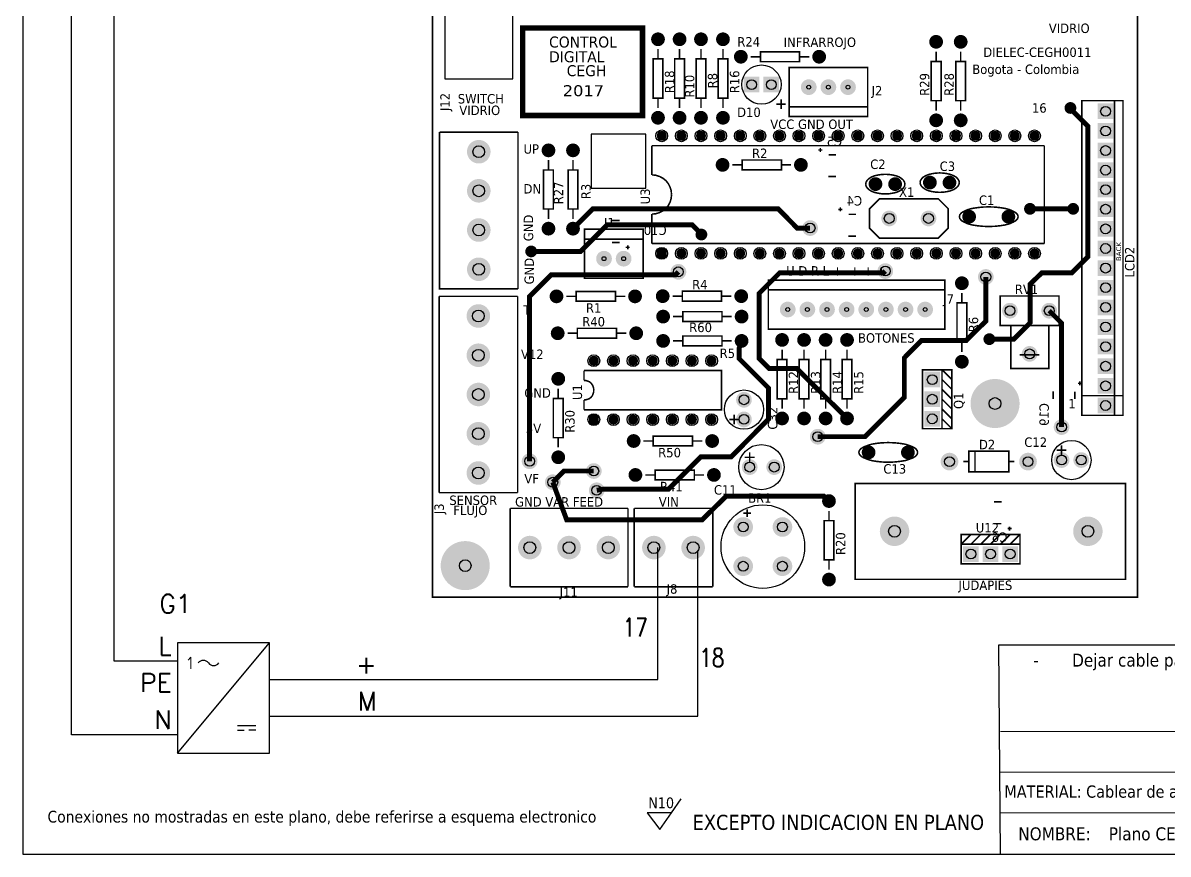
# Model space of a CAD drawing. Header units: millimetres. Extents: x 123.5 to 144.3, y 105.4 to 121.6.
# Drawn here: x 123.51 to 135.17, y 105.41 to 113.88 of the extents above; entities that cross this region are included whole.
import ezdxf
from ezdxf.enums import TextEntityAlignment as Align

# ---------------------------------------------------------------- set-up
doc = ezdxf.new("R2010")
doc.units = ezdxf.units.MM
doc.linetypes.add('CENTERX2', pattern=[20.32, 12.7, -2.54, 2.54, -2.54])
for name, color, linetype in [('12632256', 7, 'Continuous'), ('CONTORNO', 179, 'Continuous'), ('DESC', 250, 'Continuous'), ('SYMS', 7, 'Continuous'), ('TAGS', 250, 'Continuous'), ('TERMS', 250, 'Continuous'), ('WIRES', 7, 'Continuous')]:
    doc.layers.add(name, color=color, linetype=linetype)
doc.layers.add('WIRENO', color=7, linetype='Continuous', true_color=0x000000)
doc.styles.add('SLDTEXTSTYLE0', font='tahoma.ttf')
doc.styles.get("Standard").update_dxf_attribs({"font": 'tahoma.ttf'})
doc.styles.add('WD', font='romans.shx')
doc.styles.add('WD_IEC', font='isocp2.shx', dxfattribs={"width": 0.9, "height": 4})

# ---------------------------------------------------------------- blocks, each defined once
blk = doc.blocks.new('EPAD')
at = {"const_width": 0.5}
blk.add_lwpolyline([(-0.25, 0, 1), (0.25, 0, 1)], format="xyb", close=True, dxfattribs=at)
blk = doc.blocks.new('RPAD')
blk.add_trace([(-0.5, -0.5), (-0.5, 0.5), (0.5, -0.5), (0.5, 0.5)])
blk = doc.blocks.new('tarr')
for points, const_width in [([(128.3571, 111.4191), (131.9491, 111.4191), (131.9491, 115.7411), (128.3571, 115.7411), (128.3571, 111.4191)], 0.008), ([(128.8171, 113.8741), (129.4271, 113.8741), (129.4271, 114.3191), (128.8171, 114.3191), (128.8171, 113.8741)], 0.028), ([(129.5061, 114.2121), (129.5061, 114.1621)], 0.008), ([(129.6161, 114.2121), (129.6161, 114.1621)], 0.008), ([(129.7251, 114.2121), (129.7251, 114.1621)], 0.008), ([(129.8371, 114.2121), (129.8371, 114.1621)], 0.008), ([(130.0281, 114.1731), (129.9781, 114.1731)], 0.008), ([(130.0281, 114.1481), (130.2271, 114.1481), (130.2271, 114.1981), (130.0281, 114.1981), (130.0281, 114.1481)], 0.008), ([(130.2771, 114.1731), (130.2271, 114.1731)], 0.008), ([(130.9231, 114.1491), (130.9231, 114.1991)], 0.008), ([(131.0481, 114.1491), (131.0481, 114.1991)], 0.008), ([(129.4811, 113.9621), (129.5311, 113.9621), (129.5311, 114.1621), (129.4811, 114.1621), (129.4811, 113.9621)], 0.008), ([(129.5911, 113.9621), (129.6411, 113.9621), (129.6411, 114.1621), (129.5911, 114.1621), (129.5911, 113.9621)], 0.008), ([(129.7001, 113.9621), (129.7501, 113.9621), (129.7501, 114.1621), (129.7001, 114.1621), (129.7001, 113.9621)], 0.008), ([(129.8121, 113.9621), (129.8621, 113.9621), (129.8621, 114.1621), (129.8121, 114.1621), (129.8121, 113.9621)], 0.008), ([(130.1741, 113.8681), (130.5741, 113.8681), (130.5741, 114.1181), (130.1741, 114.1181), (130.1741, 113.8681)], 0.008), ([(130.8981, 113.9491), (130.9481, 113.9491), (130.9481, 114.1491), (130.8981, 114.1491), (130.8981, 113.9491)], 0.008), ([(131.0231, 113.9491), (131.0731, 113.9491), (131.0731, 114.1491), (131.0231, 114.1491), (131.0231, 113.9491)], 0.008), ([(129.5061, 113.9621), (129.5061, 113.9121)], 0.008), ([(129.6161, 113.9621), (129.6161, 113.9121)], 0.008), ([(129.7251, 113.9621), (129.7251, 113.9121)], 0.008), ([(129.8371, 113.9621), (129.8371, 113.9121)], 0.008), ([(130.1331, 113.9061), (130.1331, 113.9561)], 0.008), ([(130.9231, 113.8991), (130.9231, 113.9491)], 0.008), ([(131.0481, 113.8991), (131.0481, 113.9491)], 0.008), ([(131.6651, 112.3461), (131.8751, 112.3461), (131.8751, 113.9491), (131.6651, 113.9491), (131.6651, 112.3461)], 0.008), ([(131.8321, 112.3491), (131.8321, 113.9461)], 0.008), ([(130.1571, 113.9311), (130.1081, 113.9311)], 0.008), ([(130.5741, 113.9181), (130.1741, 113.9181)], 0.008), ([(131.1941, 112.7341), (131.3191, 112.7341), (131.4021, 112.8181), (131.4021, 113.0141), (131.4611, 113.0721), (131.6141, 113.0721), (131.6961, 113.1531), (131.6961, 113.8191), (131.6051, 113.9101), (131.6071, 113.9121)], 0.025), ([(128.7931, 113.7891), (128.3931, 113.7891)], 0.008), ([(128.7931, 112.9901), (128.3931, 112.9901), (128.3931, 113.7891)], 0.008), ([(128.7931, 113.7891), (128.7931, 112.9901)], 0.008), ([(129.4751, 113.5711), (129.4751, 113.7201)], 0.008), ([(129.4751, 113.7201), (131.4741, 113.7201)], 0.008), ([(130.3331, 113.6881), (130.3331, 113.7081)], 0.008), ([(131.4741, 113.7201), (131.4741, 113.2211)], 0.008), ([(128.9481, 113.5961), (128.9481, 113.6461)], 0.008), ([(129.0731, 113.5961), (129.0731, 113.6461)], 0.008), ([(129.9351, 113.5971), (130.1351, 113.5971), (130.1351, 113.6471), (129.9351, 113.6471), (129.9351, 113.5971)], 0.008), ([(130.3431, 113.6981), (130.3231, 113.6981)], 0.008), ([(130.4131, 113.6731), (130.3751, 113.6731)], 0.008), ([(128.9231, 113.3971), (128.9731, 113.3971), (128.9731, 113.5961), (128.9231, 113.5961), (128.9231, 113.3971)], 0.008), ([(129.0481, 113.3971), (129.0981, 113.3971), (129.0981, 113.5961), (129.0481, 113.5961), (129.0481, 113.3971)], 0.008), ([(129.8851, 113.6221), (129.9351, 113.6221)], 0.008), ([(130.1351, 113.6221), (130.1841, 113.6221)], 0.008), ([(129.5751, 113.4711), (129.5731, 113.4911), (129.5671, 113.5101), (129.5581, 113.5271), (129.5461, 113.5421), (129.5311, 113.5541), (129.5141, 113.5631), (129.4951, 113.5691), (129.4751, 113.5711)], 0.008), ([(130.4131, 113.5631), (130.3741, 113.5631)], 0.008), ([(130.5641, 113.5241), (130.5661, 113.5341), (130.5721, 113.5441), (130.5811, 113.5521), (130.5931, 113.5601), (130.6081, 113.5661), (130.6251, 113.5701), (130.6441, 113.5731), (130.6641, 113.5741)], 0.008), ([(130.7641, 113.5241), (130.7621, 113.5341), (130.7561, 113.5441), (130.7471, 113.5521), (130.7351, 113.5601), (130.7201, 113.5661), (130.7031, 113.5701), (130.6841, 113.5731), (130.6641, 113.5741)], 0.008), ([(130.8411, 113.5321), (130.8431, 113.5421), (130.8491, 113.5511), (130.8581, 113.5601), (130.8701, 113.5671), (130.8851, 113.5731), (130.9021, 113.5771), (130.9211, 113.5801), (130.9411, 113.5811)], 0.008), ([(130.8411, 113.5321), (130.8431, 113.5221), (130.8491, 113.5121), (130.8581, 113.5041), (130.8701, 113.4961), (130.8851, 113.4901), (130.9021, 113.4861), (130.9211, 113.4831), (130.9411, 113.4821)], 0.008), ([(131.0411, 113.5321), (131.0391, 113.5421), (131.0331, 113.5511), (131.0241, 113.5601), (131.0121, 113.5671), (130.9971, 113.5731), (130.9801, 113.5771), (130.9611, 113.5801), (130.9411, 113.5811)], 0.008), ([(131.0411, 113.5321), (131.0391, 113.5221), (131.0331, 113.5121), (131.0241, 113.5041), (131.0121, 113.4961), (130.9971, 113.4901), (130.9801, 113.4861), (130.9611, 113.4831), (130.9411, 113.4821)], 0.008), ([(129.5751, 113.4711), (129.5731, 113.4501), (129.5671, 113.4311), (129.5581, 113.4141), (129.5461, 113.4001), (129.5311, 113.3881), (129.5141, 113.3791), (129.4951, 113.3731), (129.4751, 113.3711)], 0.008), ([(130.5641, 113.5241), (130.5661, 113.5141), (130.5721, 113.5041), (130.5811, 113.4961), (130.5931, 113.4881), (130.6081, 113.4821), (130.6251, 113.4781), (130.6441, 113.4751), (130.6641, 113.4741)], 0.008), ([(130.7641, 113.5241), (130.7621, 113.5141), (130.7561, 113.5041), (130.7471, 113.4961), (130.7351, 113.4881), (130.7201, 113.4821), (130.7031, 113.4781), (130.6841, 113.4751), (130.6641, 113.4741)], 0.008), ([(130.6341, 113.4491), (130.9341, 113.4491), (130.9841, 113.3991), (130.9841, 113.2991), (130.9341, 113.2491), (130.6341, 113.2491), (130.5841, 113.2991), (130.5841, 113.3991), (130.6341, 113.4491)], 0.008), ([(131.0411, 113.3581), (131.0441, 113.3681), (131.0521, 113.3781), (131.0661, 113.3861), (131.0841, 113.3941), (131.1061, 113.4001), (131.1321, 113.4041), (131.1601, 113.4071), (131.1911, 113.4081)], 0.008), ([(131.3411, 113.3581), (131.3381, 113.3681), (131.3291, 113.3781), (131.3151, 113.3861), (131.2971, 113.3941), (131.2751, 113.4001), (131.2501, 113.4041), (131.2221, 113.4071), (131.1911, 113.4081)], 0.008), ([(128.9481, 113.3471), (128.9481, 113.3971)], 0.008), ([(129.0731, 113.2971), (129.1741, 113.3981), (130.1181, 113.3981), (130.2151, 113.3001), (130.2811, 113.3001)], 0.025), ([(129.0731, 113.3471), (129.0731, 113.3971)], 0.008), ([(129.4751, 113.2211), (129.4751, 113.3711)], 0.008), ([(130.4451, 113.3951), (130.4251, 113.3951)], 0.008), ([(130.4351, 113.3851), (130.4351, 113.4051)], 0.008), ([(130.5151, 113.3701), (130.4771, 113.3701)], 0.008), ([(131.0411, 113.3581), (131.0441, 113.3481), (131.0521, 113.3381), (131.0661, 113.3301), (131.0841, 113.3221), (131.1061, 113.3161), (131.1321, 113.3121), (131.1601, 113.3091), (131.1911, 113.3081)], 0.008), ([(131.3411, 113.3581), (131.3381, 113.3481), (131.3291, 113.3381), (131.3151, 113.3301), (131.2971, 113.3221), (131.2751, 113.3161), (131.2501, 113.3121), (131.2221, 113.3091), (131.1911, 113.3081)], 0.008), ([(131.4011, 113.3981), (131.6311, 113.3981), (131.6211, 113.3981)], 0.025), ([(128.8601, 113.1811), (129.1111, 113.1811), (129.2461, 113.3161), (129.6811, 113.3161), (129.7271, 113.2701), (129.7271, 113.2671)], 0.025), ([(129.1311, 113.0441), (129.4311, 113.0441), (129.4311, 113.2941), (129.1311, 113.2941), (129.1311, 113.0441)], 0.008), ([(129.2721, 113.3381), (129.3111, 113.3381)], 0.008), ([(129.1311, 113.2441), (129.4311, 113.2441)], 0.008), ([(130.5151, 113.2591), (130.4761, 113.2591)], 0.008), ([(129.2721, 113.2271), (129.3101, 113.2271)], 0.008), ([(129.3421, 113.2021), (129.3621, 113.2021)], 0.008), ([(129.3521, 113.2121), (129.3521, 113.1921)], 0.008), ([(129.4751, 113.2211), (131.4741, 113.2211)], 0.008), ([(128.8521, 112.1121), (128.8521, 112.9521), (128.9621, 113.0621), (129.5961, 113.0621), (129.6101, 113.0771)], 0.025), ([(130.4691, 112.3301), (130.2141, 112.5841), (130.0731, 112.5841), (130.0211, 112.6361), (130.0211, 112.9671), (130.1261, 113.0721), (130.6551, 113.0721), (130.6641, 113.0811)], 0.025), ([(130.3201, 112.2371), (130.5601, 112.2371), (130.7611, 112.4381), (130.7611, 112.6391), (130.8481, 112.7271), (131.0761, 112.7271), (131.1761, 112.8261), (131.1761, 113.0511)], 0.025), ([(130.0681, 112.7851), (130.9671, 112.7851), (130.9671, 113.0351), (130.0681, 113.0351), (130.0681, 112.7851)], 0.008), ([(128.7911, 112.9521), (128.3911, 112.9521)], 0.008), ([(128.3911, 112.9521), (128.3911, 111.9521)], 0.008), ([(128.7911, 111.9521), (128.7911, 112.9521)], 0.008), ([(129.0891, 112.9521), (129.0391, 112.9521)], 0.008), ([(129.0891, 112.9271), (129.2891, 112.9271), (129.2891, 112.9771), (129.0891, 112.9771), (129.0891, 112.9271)], 0.008), ([(129.3391, 112.9521), (129.2891, 112.9521)], 0.008), ([(129.5801, 112.9531), (129.6301, 112.9531)], 0.008), ([(129.6301, 112.9281), (129.8301, 112.9281), (129.8301, 112.9781), (129.6301, 112.9781), (129.6301, 112.9281)], 0.008), ([(129.8301, 112.9531), (129.8801, 112.9531)], 0.008), ([(130.0681, 112.9851), (130.9671, 112.9851)], 0.008), ([(131.0541, 112.9691), (131.0541, 112.9191)], 0.008), ([(131.2491, 112.8041), (131.5491, 112.8041), (131.5491, 112.9541), (131.2491, 112.9541), (131.2491, 112.8041)], 0.008), ([(131.0291, 112.7191), (131.0791, 112.7191), (131.0791, 112.9191), (131.0291, 112.9191), (131.0291, 112.7191)], 0.008), ([(131.4991, 112.8791), (131.5621, 112.8161), (131.5621, 112.2861)], 0.025), ([(129.6321, 112.8491), (129.5821, 112.8491)], 0.008), ([(129.6321, 112.8241), (129.8321, 112.8241), (129.8321, 112.8741), (129.6321, 112.8741), (129.6321, 112.8241)], 0.008), ([(129.8821, 112.8491), (129.8321, 112.8491)], 0.008), ([(129.0951, 112.7391), (129.2951, 112.7391), (129.2951, 112.7891), (129.0951, 112.7891), (129.0951, 112.7391)], 0.008), ([(131.3041, 112.5841), (131.4971, 112.5841), (131.4971, 112.8041), (131.3041, 112.8041), (131.3041, 112.5841)], 0.008), ([(129.0451, 112.7641), (129.0951, 112.7641)], 0.008), ([(129.1941, 111.9641), (129.2301, 111.9701), (129.5601, 111.9701), (129.7241, 112.1341), (129.8781, 112.1341), (130.0691, 112.3261), (130.0691, 112.4851), (129.9201, 112.6341), (129.9201, 112.6901), (129.9321, 112.7251)], 0.025), ([(129.2951, 112.7641), (129.3451, 112.7641)], 0.008), ([(129.6321, 112.7251), (129.5821, 112.7251)], 0.008), ([(129.6321, 112.7001), (129.8321, 112.7001), (129.8321, 112.7501), (129.6321, 112.7501), (129.6321, 112.7001)], 0.008), ([(129.8821, 112.7251), (129.8321, 112.7251)], 0.008), ([(131.0541, 112.7191), (131.0541, 112.6691)], 0.008), ([(130.1381, 112.6801), (130.1381, 112.6301)], 0.008), ([(130.2501, 112.6801), (130.2501, 112.6301)], 0.008), ([(130.3601, 112.6801), (130.3601, 112.6301)], 0.008), ([(130.4691, 112.6801), (130.4691, 112.6301)], 0.008), ([(131.4491, 112.6541), (131.3491, 112.6541)], 0.008), ([(130.1131, 112.4301), (130.1621, 112.4301), (130.1621, 112.6301), (130.1131, 112.6301), (130.1131, 112.4301)], 0.008), ([(130.2251, 112.4301), (130.2751, 112.4301), (130.2751, 112.6301), (130.2251, 112.6301), (130.2251, 112.4301)], 0.008), ([(130.3351, 112.4301), (130.3851, 112.4301), (130.3851, 112.6301), (130.3351, 112.6301), (130.3351, 112.4301)], 0.008), ([(130.4441, 112.4301), (130.4941, 112.4301), (130.4941, 112.6301), (130.4441, 112.6301), (130.4441, 112.4301)], 0.008), ([(129.1291, 112.5241), (129.1291, 112.5741)], 0.008), ([(129.1291, 112.3741), (129.8291, 112.3741), (129.8291, 112.5741), (129.1291, 112.5741)], 0.008), ([(130.8531, 112.2781), (130.9531, 112.2781), (130.9531, 112.5781), (130.8531, 112.5781), (130.8531, 112.2781)], 0.008), ([(130.9531, 112.5781), (131.0031, 112.5781), (131.0031, 112.2781), (130.9531, 112.2781)], 0.008), ([(130.9531, 112.5781), (131.0031, 112.5281)], 0.008), ([(128.9981, 112.4821), (128.9981, 112.4321)], 0.008), ([(129.1791, 112.4741), (129.1781, 112.4841), (129.1751, 112.4941), (129.1711, 112.5021), (129.1651, 112.5101), (129.1581, 112.5161), (129.1491, 112.5201), (129.1391, 112.5231), (129.1291, 112.5241)], 0.008), ([(129.1791, 112.4741), (129.1781, 112.4641), (129.1751, 112.4541), (129.1711, 112.4451), (129.1651, 112.4381), (129.1581, 112.4321), (129.1491, 112.4281), (129.1391, 112.4251), (129.1291, 112.4241)], 0.008), ([(130.9531, 112.5281), (131.0031, 112.4781)], 0.008), ([(130.9531, 112.4781), (131.0031, 112.4281)], 0.008), ([(131.6451, 112.5091), (131.6651, 112.5091)], 0.008), ([(131.6551, 112.4991), (131.6551, 112.5191)], 0.008), ([(128.9731, 112.2321), (129.0231, 112.2321), (129.0231, 112.4321), (128.9731, 112.4321), (128.9731, 112.2321)], 0.008), ([(129.1291, 112.3741), (129.1291, 112.4241)], 0.008), ([(130.1381, 112.4301), (130.1381, 112.3801)], 0.008), ([(130.2501, 112.4301), (130.2501, 112.3801)], 0.008), ([(130.3601, 112.4301), (130.3601, 112.3801)], 0.008), ([(130.4691, 112.4301), (130.4691, 112.3801)], 0.008), ([(130.9531, 112.4281), (131.0031, 112.3781)], 0.008), ([(131.5191, 112.4291), (131.5191, 112.4681)], 0.008), ([(131.6301, 112.4291), (131.6301, 112.4671)], 0.008), ([(131.6691, 112.4461), (131.8711, 112.4461)], 0.008), ([(130.9531, 112.3781), (131.0031, 112.3281)], 0.008), ([(129.8691, 112.3251), (129.9191, 112.3251)], 0.008), ([(129.8941, 112.3001), (129.8941, 112.3501)], 0.008), ([(130.9531, 112.3281), (131.0031, 112.2781)], 0.008), ([(128.9981, 112.2321), (128.9981, 112.1821)], 0.008), ([(129.4821, 112.2151), (129.4321, 112.2151)], 0.008), ([(129.4821, 112.1901), (129.6821, 112.1901), (129.6821, 112.2401), (129.4821, 112.2401), (129.4821, 112.1901)], 0.008), ([(129.7321, 112.2151), (129.6821, 112.2151)], 0.008), ([(130.5291, 112.1571), (130.5321, 112.1671), (130.5411, 112.1771), (130.5551, 112.1851), (130.5731, 112.1921), (130.5951, 112.1991), (130.6201, 112.2031), (130.6481, 112.2061), (130.6791, 112.2071)], 0.008), ([(130.8291, 112.1571), (130.8261, 112.1671), (130.8181, 112.1771), (130.8041, 112.1851), (130.7861, 112.1921), (130.7641, 112.1991), (130.7381, 112.2031), (130.7101, 112.2061), (130.6791, 112.2071)], 0.008), ([(131.5621, 112.1931), (131.5621, 112.1431)], 0.008), ([(129.9481, 112.1321), (129.9981, 112.1321)], 0.008), ([(129.9731, 112.1571), (129.9731, 112.1071)], 0.008), ([(130.5291, 112.1571), (130.5321, 112.1471), (130.5411, 112.1371), (130.5551, 112.1291), (130.5731, 112.1221), (130.5951, 112.1151), (130.6201, 112.1111), (130.6481, 112.1081), (130.6791, 112.1071)], 0.008), ([(130.8291, 112.1571), (130.8261, 112.1471), (130.8181, 112.1371), (130.8041, 112.1291), (130.7861, 112.1221), (130.7641, 112.1151), (130.7381, 112.1111), (130.7101, 112.1081), (130.6791, 112.1071)], 0.008), ([(131.0891, 112.0581), (131.2931, 112.0581), (131.2931, 112.1631), (131.0891, 112.1631), (131.0891, 112.0581)], 0.008), ([(131.1211, 112.1621), (131.1211, 112.0591)], 0.008), ([(131.5371, 112.1681), (131.5871, 112.1681)], 0.008), ([(128.9701, 112.0051), (129.0271, 112.0621), (129.1791, 112.0621)], 0.025), ([(129.4911, 112.0171), (129.6911, 112.0171), (129.6911, 112.0671), (129.4911, 112.0671), (129.4911, 112.0171)], 0.008), ([(131.0611, 112.1101), (131.0891, 112.1101)], 0.008), ([(131.2931, 112.1101), (131.3211, 112.1101)], 0.008), ([(128.9701, 112.0051), (129.0411, 111.8131), (129.7311, 111.8131), (129.8531, 111.9341), (130.3511, 111.9341), (130.3771, 111.9091)], 0.025), ([(129.4911, 112.0421), (129.4411, 112.0421)], 0.008), ([(129.7411, 112.0421), (129.6911, 112.0421)], 0.008), ([(128.7911, 111.9521), (128.3911, 111.9521)], 0.008), ([(130.5101, 111.5101), (131.8881, 111.5101), (131.8881, 111.9991), (130.5101, 111.9991), (130.5101, 111.5101)], 0.008), ([(131.2171, 111.9051), (131.2561, 111.9051)], 0.008), ([(128.7531, 111.8721), (128.7531, 111.4721)], 0.008), ([(129.3531, 111.8721), (128.7531, 111.8721)], 0.008), ([(129.3531, 111.8721), (129.3531, 111.4721)], 0.008), ([(129.3851, 111.8721), (129.3851, 111.4721)], 0.008), ([(129.3851, 111.8721), (129.7851, 111.8721)], 0.008), ([(129.7851, 111.8721), (129.7851, 111.4721)], 0.008), ([(129.9401, 111.8471), (129.9801, 111.8471)], 0.008), ([(129.9601, 111.8671), (129.9601, 111.8271)], 0.008), ([(130.3771, 111.8591), (130.3771, 111.8091)], 0.008), ([(130.3521, 111.6091), (130.4021, 111.6091), (130.4021, 111.8091), (130.3521, 111.8091), (130.3521, 111.6091)], 0.008), ([(131.2171, 111.7941), (131.2551, 111.7941)], 0.008), ([(131.2971, 111.7791), (131.2971, 111.7591)], 0.008), ([(131.0501, 111.6891), (131.0501, 111.7391), (131.3501, 111.7391), (131.3501, 111.6891)], 0.008), ([(131.0501, 111.6891), (131.1001, 111.7391)], 0.008), ([(131.1001, 111.6891), (131.1501, 111.7391)], 0.008), ([(131.1501, 111.6891), (131.2001, 111.7391)], 0.008), ([(131.2001, 111.6891), (131.2501, 111.7391)], 0.008), ([(131.2501, 111.6891), (131.3001, 111.7391)], 0.008), ([(131.2871, 111.7691), (131.3071, 111.7691)], 0.008), ([(131.3001, 111.6891), (131.3501, 111.7391)], 0.008), ([(131.0501, 111.5891), (131.3501, 111.5891), (131.3501, 111.6891), (131.0501, 111.6891), (131.0501, 111.5891)], 0.008), ([(130.3771, 111.6091), (130.3771, 111.5591)], 0.008), ([(128.7531, 111.4721), (129.3531, 111.4721)], 0.008), ([(129.3851, 111.4721), (129.7851, 111.4721)], 0.008)]:
    blk.add_lwpolyline(points, dxfattribs=dict(const_width=const_width))
for points in [[(128.7661, 114.0601), (128.7661, 115.3811), (128.4201, 115.3811), (128.4201, 114.0601), (128.7661, 114.0601)], [(129.1661, 113.5031), (129.4441, 113.5031), (129.4441, 113.7781), (129.1661, 113.7781), (129.1661, 113.5031)]]:
    blk.add_lwpolyline(points)
for centre, radius in [((129.5061, 114.2621), 0.025), ((129.6161, 114.2621), 0.025), ((129.7251, 114.2621), 0.025), ((129.8371, 114.2621), 0.025), ((130.9231, 114.2491), 0.025), ((131.0481, 114.2491), 0.025), ((129.9281, 114.1731), 0.025), ((130.3271, 114.1731), 0.025), ((129.9831, 114.0311), 0.025), ((130.0831, 114.0311), 0.025), ((130.2741, 114.0181), 0.01), ((130.3741, 114.0181), 0.01), ((130.4741, 114.0181), 0.01), ((131.6071, 113.9121), 0.025), ((129.5061, 113.8621), 0.025), ((129.6161, 113.8621), 0.025), ((129.7251, 113.8621), 0.025), ((129.8371, 113.8621), 0.025), ((131.7861, 113.8951), 0.025), ((130.9231, 113.8491), 0.025), ((131.0481, 113.8491), 0.025), ((131.7861, 113.7951), 0.025), ((129.5251, 113.7701), 0.03), ((129.6251, 113.7701), 0.03), ((129.7251, 113.7701), 0.03), ((129.8251, 113.7701), 0.03), ((129.9251, 113.7701), 0.03), ((130.0251, 113.7701), 0.03), ((130.1251, 113.7701), 0.03), ((130.2241, 113.7701), 0.03), ((130.3241, 113.7701), 0.03), ((130.4241, 113.7701), 0.03), ((130.5241, 113.7701), 0.03), ((130.6241, 113.7701), 0.03), ((130.7241, 113.7701), 0.03), ((130.8241, 113.7701), 0.03), ((130.9241, 113.7701), 0.03), ((131.0241, 113.7701), 0.03), ((131.1241, 113.7701), 0.03), ((131.2241, 113.7701), 0.03), ((131.3241, 113.7701), 0.03), ((131.4241, 113.7701), 0.03), ((128.5931, 113.6891), 0.03), ((128.9481, 113.6961), 0.025), ((129.0731, 113.6961), 0.025), ((131.7861, 113.6951), 0.025), ((129.8351, 113.6221), 0.025), ((130.2341, 113.6221), 0.025), ((131.7861, 113.5951), 0.025), ((130.6141, 113.5241), 0.025), ((130.7141, 113.5241), 0.025), ((130.8911, 113.5321), 0.025), ((130.9911, 113.5321), 0.025), ((128.5931, 113.4901), 0.03), ((131.7861, 113.4961), 0.025), ((131.4011, 113.3981), 0.025), ((131.6211, 113.3981), 0.025), ((131.7861, 113.3961), 0.025), ((130.6841, 113.3491), 0.025), ((130.8841, 113.3491), 0.025), ((131.0911, 113.3581), 0.025), ((131.2911, 113.3581), 0.025), ((128.5931, 113.2901), 0.03), ((128.9481, 113.2971), 0.025), ((129.0731, 113.2971), 0.025), ((130.2811, 113.3001), 0.025), ((131.7861, 113.2961), 0.025), ((129.7271, 113.2671), 0.025), ((128.8601, 113.1811), 0.025), ((129.5251, 113.1711), 0.03), ((129.6251, 113.1711), 0.03), ((129.7251, 113.1711), 0.03), ((129.8251, 113.1711), 0.03), ((129.9251, 113.1711), 0.03), ((130.0251, 113.1711), 0.03), ((130.1251, 113.1711), 0.03), ((130.2241, 113.1711), 0.03), ((130.3241, 113.1711), 0.03), ((130.4241, 113.1711), 0.03), ((130.5241, 113.1711), 0.03), ((130.6241, 113.1711), 0.03), ((130.7241, 113.1711), 0.03), ((130.8241, 113.1711), 0.03), ((130.9241, 113.1711), 0.03), ((131.0241, 113.1711), 0.03), ((131.1241, 113.1711), 0.03), ((131.2241, 113.1711), 0.03), ((131.3241, 113.1711), 0.03), ((131.4241, 113.1711), 0.03), ((131.7861, 113.1961), 0.025), ((128.5931, 113.0901), 0.03), ((129.2311, 113.1441), 0.01), ((129.3311, 113.1441), 0.01), ((131.7861, 113.0961), 0.025), ((129.6101, 113.0771), 0.025), ((130.6641, 113.0811), 0.025), ((131.1761, 113.0511), 0.025), ((131.0541, 113.0191), 0.025), ((131.7861, 112.9961), 0.025), ((128.9891, 112.9521), 0.025), ((129.3891, 112.9521), 0.025), ((129.5301, 112.9531), 0.025), ((129.9301, 112.9531), 0.025), ((130.1671, 112.8851), 0.01), ((130.2671, 112.8851), 0.01), ((130.3671, 112.8851), 0.01), ((130.4671, 112.8851), 0.01), ((130.5671, 112.8851), 0.01), ((130.6671, 112.8851), 0.01), ((130.7671, 112.8851), 0.01), ((130.8671, 112.8851), 0.01), ((131.2991, 112.8791), 0.025), ((131.4991, 112.8791), 0.025), ((131.7861, 112.8961), 0.025), ((128.5911, 112.8521), 0.03), ((129.5321, 112.8491), 0.025), ((129.9321, 112.8491), 0.025), ((128.9951, 112.7641), 0.025), ((129.3951, 112.7641), 0.025), ((131.7861, 112.7961), 0.025), ((129.5321, 112.7251), 0.025), ((129.9321, 112.7251), 0.025), ((130.1381, 112.7301), 0.025), ((130.2501, 112.7301), 0.025), ((130.3601, 112.7301), 0.025), ((130.4691, 112.7301), 0.025), ((131.1941, 112.7341), 0.025), ((131.7861, 112.6961), 0.025), ((128.5911, 112.6521), 0.03), ((129.1791, 112.6241), 0.03), ((129.2791, 112.6241), 0.03), ((129.3791, 112.6241), 0.03), ((129.4791, 112.6241), 0.03), ((129.5791, 112.6241), 0.03), ((129.6791, 112.6241), 0.03), ((129.7791, 112.6241), 0.03), ((131.3991, 112.6591), 0.025), ((131.0541, 112.6191), 0.025), ((131.7861, 112.5961), 0.025), ((128.9981, 112.5321), 0.025), ((130.9031, 112.5281), 0.025), ((128.5911, 112.4521), 0.03), ((131.7861, 112.4961), 0.025), ((129.9441, 112.4251), 0.025), ((130.9031, 112.4281), 0.025), ((131.2231, 112.4061), 0.03), ((131.7861, 112.3961), 0.025), ((129.1791, 112.3241), 0.03), ((129.2791, 112.3241), 0.03), ((129.3791, 112.3241), 0.03), ((129.4791, 112.3241), 0.03), ((129.5791, 112.3241), 0.03), ((129.6791, 112.3241), 0.03), ((129.7791, 112.3241), 0.03), ((129.9441, 112.3251), 0.025), ((130.1381, 112.3301), 0.025), ((130.2501, 112.3301), 0.025), ((130.3601, 112.3301), 0.025), ((130.4691, 112.3301), 0.025), ((130.9031, 112.3281), 0.025), ((131.5621, 112.2861), 0.025), ((128.5911, 112.2521), 0.03), ((130.3201, 112.2371), 0.025), ((129.3821, 112.2151), 0.025), ((129.7821, 112.2151), 0.025), ((128.8521, 112.1121), 0.025), ((128.9981, 112.1321), 0.025), ((130.5791, 112.1571), 0.025), ((130.7791, 112.1571), 0.025), ((130.9911, 112.1101), 0.025), ((131.3911, 112.1101), 0.025), ((131.5621, 112.1181), 0.025), ((131.6621, 112.1181), 0.025), ((128.5911, 112.0521), 0.03), ((129.1791, 112.0621), 0.025), ((129.9731, 112.0821), 0.025), ((130.0981, 112.0821), 0.025), ((128.9701, 112.0051), 0.025), ((129.3911, 112.0421), 0.025), ((129.7911, 112.0421), 0.025), ((129.1941, 111.9641), 0.025), ((130.3771, 111.9091), 0.025), ((129.9401, 111.7771), 0.025), ((130.1401, 111.7771), 0.025), ((130.7111, 111.7551), 0.03), ((131.6961, 111.7551), 0.03), ((128.8531, 111.6721), 0.03), ((129.0531, 111.6721), 0.03), ((129.2531, 111.6721), 0.03), ((129.4851, 111.6721), 0.03), ((129.6851, 111.6721), 0.03), ((131.1001, 111.6391), 0.025), ((131.2001, 111.6391), 0.025), ((131.3001, 111.6391), 0.025), ((128.5241, 111.5801), 0.03), ((129.9401, 111.5771), 0.025), ((130.1401, 111.5771), 0.025), ((130.3771, 111.5091), 0.025)]:
    blk.add_circle(centre, radius)
at = {"layer": '12632256'}
for centre, radius in [((130.0331, 114.0311), 0.1), ((130.0331, 114.0311), 0), ((129.9441, 112.3751), 0.1), ((130.0331, 112.0821), 0.115), ((131.6121, 112.1181), 0.1), ((130.0401, 111.6771), 0.213)]:
    blk.add_circle(centre, radius, dxfattribs=at)
for name, p, xscale, yscale in [('EPAD', (129.5061, 114.2621), 0.07, 0.07), ('EPAD', (129.6161, 114.2621), 0.07, 0.07), ('EPAD', (129.7251, 114.2621), 0.07, 0.07), ('EPAD', (129.8371, 114.2621), 0.07, 0.07), ('EPAD', (130.9231, 114.2491), 0.07, 0.07), ('EPAD', (131.0481, 114.2491), 0.07, 0.07), ('EPAD', (129.9281, 114.1731), 0.07, 0.07), ('EPAD', (130.3271, 114.1731), 0.07, 0.07), ('EPAD', (130.2741, 114.0181), 0.08, 0.08), ('EPAD', (130.3741, 114.0181), 0.08, 0.08), ('EPAD', (130.4741, 114.0181), 0.08, 0.08), ('EPAD', (131.6071, 113.9121), 0.06, 0.06), ('EPAD', (129.5061, 113.8621), 0.07, 0.07), ('EPAD', (129.6161, 113.8621), 0.07, 0.07), ('EPAD', (129.7251, 113.8621), 0.07, 0.07), ('EPAD', (129.8371, 113.8621), 0.07, 0.07), ('EPAD', (130.9231, 113.8491), 0.07, 0.07), ('EPAD', (131.0481, 113.8491), 0.07, 0.07), ('EPAD', (129.5251, 113.7701), 0.05, 0.05), ('EPAD', (129.6251, 113.7701), 0.05, 0.05), ('EPAD', (129.7251, 113.7701), 0.05, 0.05), ('EPAD', (129.8251, 113.7701), 0.05, 0.05), ('EPAD', (129.9251, 113.7701), 0.05, 0.05), ('EPAD', (130.0251, 113.7701), 0.05, 0.05), ('EPAD', (130.1251, 113.7701), 0.05, 0.05), ('EPAD', (130.2241, 113.7701), 0.05, 0.05), ('EPAD', (130.3241, 113.7701), 0.05, 0.05), ('EPAD', (130.4241, 113.7701), 0.05, 0.05), ('EPAD', (130.5241, 113.7701), 0.05, 0.05), ('EPAD', (130.6241, 113.7701), 0.05, 0.05), ('EPAD', (130.7241, 113.7701), 0.05, 0.05), ('EPAD', (130.8241, 113.7701), 0.05, 0.05), ('EPAD', (130.9241, 113.7701), 0.05, 0.05), ('EPAD', (131.0241, 113.7701), 0.05, 0.05), ('EPAD', (131.1241, 113.7701), 0.05, 0.05), ('EPAD', (131.2241, 113.7701), 0.05, 0.05), ('EPAD', (131.3241, 113.7701), 0.05, 0.05), ('EPAD', (131.4241, 113.7701), 0.05, 0.05), ('EPAD', (128.5931, 113.6891), 0.12, 0.12), ('EPAD', (128.9481, 113.6961), 0.07, 0.07), ('EPAD', (129.0731, 113.6961), 0.07, 0.07), ('EPAD', (129.8351, 113.6221), 0.07, 0.07), ('EPAD', (130.2341, 113.6221), 0.07, 0.07), ('EPAD', (128.5931, 113.4901), 0.12, 0.12), ('EPAD', (130.6141, 113.5241), 0.07, 0.07), ('EPAD', (130.7141, 113.5241), 0.07, 0.07), ('EPAD', (130.8911, 113.5321), 0.07, 0.07), ('EPAD', (130.9911, 113.5321), 0.07, 0.07), ('EPAD', (131.4011, 113.3981), 0.06, 0.06), ('EPAD', (131.6211, 113.3981), 0.06, 0.06), ('EPAD', (130.6841, 113.3491), 0.08, 0.08), ('EPAD', (130.8841, 113.3491), 0.08, 0.08), ('EPAD', (131.0911, 113.3581), 0.07, 0.07), ('EPAD', (131.2911, 113.3581), 0.07, 0.07), ('EPAD', (128.5931, 113.2901), 0.12, 0.12), ('EPAD', (128.9481, 113.2971), 0.07, 0.07), ('EPAD', (129.0731, 113.2971), 0.07, 0.07), ('EPAD', (129.7271, 113.2671), 0.06, 0.06), ('EPAD', (130.2811, 113.3001), 0.08, 0.08), ('EPAD', (128.8601, 113.1811), 0.06, 0.06), ('EPAD', (129.2311, 113.1441), 0.08, 0.08), ('EPAD', (129.3311, 113.1441), 0.08, 0.08), ('RPAD', (129.5251, 113.1711), 0.05, 0.05), ('EPAD', (129.6251, 113.1711), 0.05, 0.05), ('EPAD', (129.7251, 113.1711), 0.05, 0.05), ('EPAD', (129.8251, 113.1711), 0.05, 0.05), ('EPAD', (129.9251, 113.1711), 0.05, 0.05), ('EPAD', (130.0251, 113.1711), 0.05, 0.05), ('EPAD', (130.1251, 113.1711), 0.05, 0.05), ('EPAD', (130.2241, 113.1711), 0.05, 0.05), ('EPAD', (130.3241, 113.1711), 0.05, 0.05), ('EPAD', (130.4241, 113.1711), 0.05, 0.05), ('EPAD', (130.5241, 113.1711), 0.05, 0.05), ('EPAD', (130.6241, 113.1711), 0.05, 0.05), ('EPAD', (130.7241, 113.1711), 0.05, 0.05), ('EPAD', (130.8241, 113.1711), 0.05, 0.05), ('EPAD', (130.9241, 113.1711), 0.05, 0.05), ('EPAD', (131.0241, 113.1711), 0.05, 0.05), ('EPAD', (131.1241, 113.1711), 0.05, 0.05), ('EPAD', (131.2241, 113.1711), 0.05, 0.05), ('EPAD', (131.3241, 113.1711), 0.05, 0.05), ('EPAD', (131.4241, 113.1711), 0.05, 0.05), ('EPAD', (128.5931, 113.0901), 0.12, 0.12), ('EPAD', (130.6641, 113.0811), 0.08, 0.08), ('EPAD', (129.6101, 113.0771), 0.08, 0.08), ('EPAD', (131.1761, 113.0511), 0.08, 0.08), ('EPAD', (131.0541, 113.0191), 0.07, 0.07), ('EPAD', (128.9891, 112.9521), 0.07, 0.07), ('EPAD', (129.3891, 112.9521), 0.07, 0.07), ('EPAD', (129.5301, 112.9531), 0.07, 0.07), ('EPAD', (129.9301, 112.9531), 0.07, 0.07), ('EPAD', (128.5911, 112.8521), 0.12, 0.12), ('EPAD', (130.1671, 112.8851), 0.08, 0.08), ('EPAD', (130.2671, 112.8851), 0.08, 0.08), ('EPAD', (130.3671, 112.8851), 0.08, 0.08), ('EPAD', (130.4671, 112.8851), 0.08, 0.08), ('EPAD', (130.5671, 112.8851), 0.08, 0.08), ('EPAD', (130.6671, 112.8851), 0.08, 0.08), ('EPAD', (130.7671, 112.8851), 0.08, 0.08), ('EPAD', (130.8671, 112.8851), 0.08, 0.08), ('EPAD', (131.2991, 112.8791), 0.08, 0.08), ('EPAD', (131.4991, 112.8791), 0.08, 0.08), ('EPAD', (129.5321, 112.8491), 0.07, 0.07), ('EPAD', (129.9321, 112.8491), 0.07, 0.07), ('EPAD', (128.9951, 112.7641), 0.07, 0.07), ('EPAD', (129.3951, 112.7641), 0.07, 0.07), ('EPAD', (128.5911, 112.6521), 0.12, 0.12), ('EPAD', (129.5321, 112.7251), 0.07, 0.07), ('EPAD', (129.9321, 112.7251), 0.07, 0.07), ('EPAD', (130.1381, 112.7301), 0.07, 0.07), ('EPAD', (130.2501, 112.7301), 0.07, 0.07), ('EPAD', (130.3601, 112.7301), 0.07, 0.07), ('EPAD', (130.4691, 112.7301), 0.07, 0.07), ('EPAD', (131.1941, 112.7341), 0.06, 0.06), ('EPAD', (131.0541, 112.6191), 0.07, 0.07), ('EPAD', (131.3991, 112.6591), 0.08, 0.08), ('EPAD', (129.1791, 112.6241), 0.05, 0.05), ('EPAD', (129.2791, 112.6241), 0.05, 0.05), ('EPAD', (129.3791, 112.6241), 0.05, 0.05), ('EPAD', (129.4791, 112.6241), 0.05, 0.05), ('EPAD', (129.5791, 112.6241), 0.05, 0.05), ('EPAD', (129.6791, 112.6241), 0.05, 0.05), ('EPAD', (129.7791, 112.6241), 0.05, 0.05), ('EPAD', (128.9981, 112.5321), 0.07, 0.07), ('EPAD', (128.5911, 112.4521), 0.12, 0.12), ('EPAD', (131.2231, 112.4061), 0.25, 0.25), ('EPAD', (129.9441, 112.4251), 0.08, 0.08), ('EPAD', (129.9441, 112.3251), 0.08, 0.08), ('EPAD', (130.1381, 112.3301), 0.07, 0.07), ('EPAD', (130.2501, 112.3301), 0.07, 0.07), ('EPAD', (130.3601, 112.3301), 0.07, 0.07), ('EPAD', (130.4691, 112.3301), 0.07, 0.07), ('EPAD', (128.5911, 112.2521), 0.12, 0.12), ('RPAD', (129.1791, 112.3241), 0.05, 0.05), ('EPAD', (129.2791, 112.3241), 0.05, 0.05), ('EPAD', (129.3791, 112.3241), 0.05, 0.05), ('EPAD', (129.4791, 112.3241), 0.05, 0.05), ('EPAD', (129.5791, 112.3241), 0.05, 0.05), ('EPAD', (129.6791, 112.3241), 0.05, 0.05), ('EPAD', (129.7791, 112.3241), 0.05, 0.05), ('EPAD', (131.5621, 112.2861), 0.08, 0.08), ('EPAD', (129.3821, 112.2151), 0.07, 0.07), ('EPAD', (129.7821, 112.2151), 0.07, 0.07), ('EPAD', (130.3201, 112.2371), 0.08, 0.08), ('EPAD', (130.5791, 112.1571), 0.07, 0.07), ('EPAD', (130.7791, 112.1571), 0.07, 0.07), ('EPAD', (128.8521, 112.1121), 0.08, 0.08), ('EPAD', (128.9981, 112.1321), 0.07, 0.07), ('EPAD', (130.9911, 112.1101), 0.09, 0.09), ('EPAD', (131.3911, 112.1101), 0.09, 0.09), ('EPAD', (131.5621, 112.1181), 0.08, 0.08), ('EPAD', (131.6621, 112.1181), 0.08, 0.08), ('EPAD', (128.5911, 112.0521), 0.12, 0.12), ('EPAD', (129.1791, 112.0621), 0.08, 0.08), ('EPAD', (129.3911, 112.0421), 0.07, 0.07), ('EPAD', (129.7911, 112.0421), 0.07, 0.07), ('EPAD', (129.9731, 112.0821), 0.08, 0.08), ('EPAD', (130.0981, 112.0821), 0.08, 0.08), ('EPAD', (128.9701, 112.0051), 0.08, 0.08), ('EPAD', (129.1941, 111.9641), 0.08, 0.08), ('EPAD', (130.3771, 111.9091), 0.07, 0.07), ('EPAD', (129.9401, 111.7771), 0.1, 0.1), ('EPAD', (130.1401, 111.7771), 0.1, 0.1), ('EPAD', (130.7111, 111.7551), 0.15, 0.15), ('EPAD', (131.6961, 111.7551), 0.15, 0.15), ('EPAD', (128.8531, 111.6721), 0.12, 0.12), ('EPAD', (129.0531, 111.6721), 0.12, 0.12), ('EPAD', (129.2531, 111.6721), 0.12, 0.12), ('EPAD', (129.4851, 111.6721), 0.12, 0.12), ('EPAD', (129.6851, 111.6721), 0.12, 0.12), ('EPAD', (128.5241, 111.5801), 0.25, 0.25), ('RPAD', (131.1001, 111.6391), 0.08, 0.08), ('RPAD', (131.2001, 111.6391), 0.08, 0.08), ('RPAD', (131.3001, 111.6391), 0.08, 0.08), ('EPAD', (129.9401, 111.5771), 0.1, 0.1), ('EPAD', (130.1401, 111.5771), 0.1, 0.1), ('EPAD', (130.3771, 111.5091), 0.07, 0.07)]:
    blk.add_blockref(name, p, dxfattribs=dict(xscale=xscale, yscale=yscale))
at = {"xscale": 0.08, "yscale": 0.08}
for p, rotation in [((129.9831, 114.0311), 180), ((130.0831, 114.0311), 180), ((131.7861, 113.8951), 90), ((131.7861, 113.7951), 90), ((131.7861, 113.6951), 90), ((131.7861, 113.5951), 90), ((131.7861, 113.4961), 90), ((131.7861, 113.3961), 90), ((131.7861, 113.2961), 90), ((131.7861, 113.1961), 90), ((131.7861, 113.0961), 90), ((131.7861, 112.9961), 90), ((131.7861, 112.8961), 90), ((131.7861, 112.7961), 90), ((131.7861, 112.6961), 90), ((131.7861, 112.5961), 90), ((130.9031, 112.5281), 270), ((131.7861, 112.4961), 90), ((130.9031, 112.4281), 270), ((131.7861, 112.3961), 90), ((130.9031, 112.3281), 270)]:
    blk.add_blockref('RPAD', p, dxfattribs=dict(at, rotation=rotation))
at = {"layer": '12632256'}
for s, height, width, p in [('VIDRIO', 0.048, 1.041667, (131.4971, 114.2941)), ('CONTROL', 0.056, 1.071429, (128.9511, 114.2201)), ('R24', 0.048, 1.041667, (129.9101, 114.2251)), ('INFRARROJO', 0.048, 1.041667, (130.1461, 114.2231)), ('DIGITAL', 0.056, 1.071429, (128.9511, 114.1451)), ('DIELEC-CEGH0011', 0.048, 1.041667, (131.1631, 114.1721)), ('CEGH', 0.056, 1.071429, (129.0411, 114.0741)), ('Bogota - Colombia', 0.048, 1.041667, (131.1071, 114.0851)), ('2017', 0.056, 1.25, (129.0211, 113.9721)), ('J2', 0.048, 1.041667, (130.5941, 113.9761)), ('SWITCH', 0.048, 1.041667, (128.4861, 113.9351)), ('16', 0.048, 1.041667, (131.4111, 113.8881)), ('VIDRIO', 0.048, 1.041667, (128.4941, 113.8761)), ('D10', 0.048, 1.041667, (129.9091, 113.8661)), ('VCC GND OUT', 0.048, 1.041667, (130.0781, 113.8051)), ('UP', 0.048, 1.041667, (128.8211, 113.6791)), ('R2', 0.048, 1.041667, (129.9851, 113.6571)), ('C2', 0.048, 1.041667, (130.5871, 113.6011)), ('C3', 0.048, 1.041667, (130.9411, 113.5911)), ('DN', 0.048, 1.041667, (128.8211, 113.4761)), ('X1', 0.048, 1.041667, (130.7341, 113.4591)), ('C1', 0.048, 1.041667, (131.1411, 113.4181)), ('J1', 0.048, 1.041667, (129.2311, 113.3041)), ('U D R L +  + + +', 0.048, 1.041667, (130.1591, 113.0581)), ('R4', 0.048, 1.041667, (129.6801, 112.9881)), ('RV1', 0.048, 1.041667, (131.3241, 112.9641)), ('J7', 0.048, 1.041667, (130.9591, 112.9151)), ('T', 0.048, 1.041667, (128.8211, 112.8581)), ('R1', 0.048, 1.041667, (129.1391, 112.8691)), ('R40', 0.048, 1.041667, (129.1201, 112.7991)), ('R60', 0.048, 1.041667, (129.6651, 112.7701)), ('BOTONES', 0.048, 1.041667, (130.5251, 112.7161)), ('V12', 0.048, 1.041667, (128.8081, 112.6331)), ('R5', 0.048, 1.041667, (129.8201, 112.6381)), ('GND', 0.048, 1.041667, (128.8251, 112.4361)), ('1', 0.048, 1.041667, (131.5961, 112.3811)), ('5V', 0.048, 1.041667, (128.8331, 112.2551)), ('D2', 0.048, 1.041667, (131.1411, 112.1731)), ('C12', 0.048, 1.041667, (131.3721, 112.1851)), ('R50', 0.048, 1.041667, (129.5071, 112.1321)), ('C13', 0.048, 1.041667, (130.6541, 112.0491)), ('VF', 0.048, 1.041667, (128.8251, 111.9991)), ('R41', 0.048, 1.041667, (129.5161, 111.9591)), ('C11', 0.048, 1.041667, (129.7911, 111.9421)), ('SENSOR', 0.048, 1.041667, (128.4431, 111.8891)), ('GND VAR FEED', 0.048, 1.041667, (128.7781, 111.8811)), ('VIN', 0.048, 1.041667, (129.5101, 111.8811)), ('BR1', 0.048, 1.041667, (129.9651, 111.9001)), ('FLUJO', 0.048, 1.041667, (128.4631, 111.8381)), ('U12', 0.048, 1.041667, (131.1251, 111.7491)), ('JUDAPIES', 0.048, 1.041667, (131.0371, 111.4561)), ('J11', 0.048, 1.041667, (129.0051, 111.4211)), ('J8', 0.048, 1.041667, (129.5501, 111.4371))]:
    blk.add_text(s, height=height, dxfattribs=dict(at, width=width)).set_placement(p)
for s, height, width, p in [('R18', 0.048, 1.041667, (129.5891, 113.9871)), ('R10', 0.048, 1.041667, (129.6911, 113.9651)), ('R8', 0.048, 1.041667, (129.8081, 114.0121)), ('R16', 0.048, 1.041667, (129.9201, 113.9871)), ('R29', 0.048, 1.041667, (130.8881, 113.9741)), ('R28', 0.048, 1.041667, (131.0131, 113.9741)), ('J12', 0.048, 1.041667, (128.4451, 113.8961)), ('R27', 0.048, 1.041667, (129.0231, 113.4211)), ('R3', 0.048, 1.041667, (129.1631, 113.4471)), ('U3', 0.048, 1.041667, (129.4651, 113.4211)), ('GND', 0.048, 1.041667, (128.8701, 113.2331)), ('BACK', 0.024, 1.25, (131.8651, 113.1321)), ('LCD2', 0.048, 1.041667, (131.9331, 113.0481)), ('GND', 0.048, 1.041667, (128.8741, 113.0131)), ('R6', 0.048, 1.041667, (131.1371, 112.7691)), ('R12', 0.048, 1.041667, (130.2201, 112.4551)), ('R13', 0.048, 1.041667, (130.3331, 112.4551)), ('R14', 0.048, 1.041667, (130.4431, 112.4551)), ('R15', 0.048, 1.041667, (130.5521, 112.4551)), ('U1', 0.048, 1.041667, (129.1191, 112.4241)), ('Q1', 0.048, 1.041667, (131.0611, 112.3781)), ('R30', 0.048, 1.041667, (129.0811, 112.2571)), ('C32', 0.048, 1.041667, (130.1141, 112.2731)), ('J3', 0.048, 1.041667, (128.4151, 111.8421)), ('R20', 0.048, 1.041667, (130.4601, 111.6341))]:
    blk.add_text(s, height=height, rotation=90, dxfattribs=dict(at, width=width)).set_placement(p)
at = {"layer": '12632256', "text_generation_flag": 2, "width": 1.041667}
for s, p in [('C5', (130.4441, 113.7181)), ('C4', (130.5461, 113.4151)), ('C10', (129.5501, 113.2651)), ('C6', (131.2861, 111.7011))]:
    blk.add_text(s, height=0.048, dxfattribs=at).set_placement(p)
blk.add_text('C19', height=0.048, rotation=90, dxfattribs=at).set_placement((131.4971, 112.4081))
blk = doc.blocks.new('HPW1_1PH')
for p, q in [((0, -0.625), (0.625, 0.125)), ((0.4066, -0.4373), (0.5317, -0.4373)), ((0.4066, -0.4686), (0.4535, -0.4686)), ((0.5317, -0.4686), (0.4848, -0.4686))]:
    blk.add_line(p, q)
blk.add_lwpolyline([(0.625, 0.125), (0, 0.125), (0, -0.625), (0.625, -0.625)], close=True)
for centre, start, end in [((0.175, -0.0387), 36.8699, 143.1301), ((0.245, 0.0138), 216.8699, 323.1301)]:
    blk.add_arc(centre, 0.0438, start, end)
at = {"style": 'WD_IEC'}
blk.add_text('1', height=0.084, dxfattribs=at).set_placement((0.105, -0.0124), align=Align.MIDDLE_RIGHT)
at = {"style": 'WD', "width": 0.7}
for tag, p in [('INST', (-0.2843, 0.7938)), ('LOC', (-0.2843, 0.6242)), ('RATING1', (-0.2843, 0.285)), ('XREF', (-0.2843, -0.691)), ('DESC1', (-0.2843, -0.8472)), ('DESC2', (-0.2843, -1.0035)), ('DESC3', (-0.2843, -1.1578))]:
    blk.add_attdef(tag, text='', height=0.125, dxfattribs=at).set_placement(p, align=Align.CENTER)
at = {"style": 'WD'}
blk.add_attdef('TAG1', text='', height=0.125, dxfattribs=at).set_placement((-0.2843, 0.4546), align=Align.CENTER)
at = {"linetype": 'Continuous', "style": 'WD', "flags": 9}
for tag, p in [('MFG', (0.8868, 0.2571)), ('CAT', (0.8888, 0.2765)), ('ASSYCODE', (0.8871, -0.5638))]:
    blk.add_attdef(tag, text='', height=0.01, dxfattribs=at).set_placement(p, align=Align.CENTER)
at = {"linetype": 'Continuous', "style": 'WD', "flags": 8}
for tag, p in [('TERM01', (-0.04, 0.04)), ('TERM04', (1.3525, -0.085)), ('TERM02', (-0.04, -0.2098)), ('TERM05', (1.3525, -0.335)), ('TERM03', (-0.04, -0.46))]:
    blk.add_attdef(tag, text='', height=0.125, dxfattribs=at).set_placement(p, align=Align.RIGHT)
at = {"style": 'WD'}
for tag, p, height, flags in [('X4TERM01', (0, 0), 0.0125, 1), ('X1TERM04', (0.625, -0.125), 0.0125, 1), ('X4TERM02', (0, -0.2498), 0.0125, 1), ('X1TERM05', (0.625, -0.375), 0.0125, 1), ('X4TERM03', (0, -0.5), 0.0125, 1), ('FAMILY', (0.8618, -0.4829), 0.01, 9)]:
    blk.add_attdef(tag, p, '', height=height, dxfattribs=dict(at, flags=flags))
blk = doc.blocks.new('WD_WNV')
at = {"style": 'WD', "flags": 1}
for tag, p in [('W01USER', (-0.0625, 0.0938)), ('W02USER', (-0.0625, 0.0859)), ('W03USER', (-0.0625, 0.0781)), ('W04USER', (-0.0625, 0.0703)), ('W05USER', (-0.0625, 0.0625)), ('W06USER', (-0.0625, 0.0547)), ('W07USER', (-0.0625, 0.0469)), ('W08USER', (-0.0625, 0.0391)), ('W09USER', (-0.0625, 0.0312)), ('W10USER', (-0.0625, 0.0234))]:
    blk.add_attdef(tag, text='', height=0.005, dxfattribs=at).set_placement(p, align=Align.CENTER)
at = {"linetype": 'Continuous', "style": 'WD', "width": 0.8}
blk.add_attdef('WIRENO', text='', height=0.125, dxfattribs=at).set_placement((-0.05, 0), align=Align.MIDDLE_RIGHT)

msp = doc.modelspace()

# ---------------------------------------------------------------- linework, layer by layer
at = {"color": 7, "linetype": 'Continuous'}
for p, q in [((123.506, 121.59), (123.506, 105.405)), ((123.506, 105.405), (144.256, 105.405))]:
    msp.add_line(p, q, dxfattribs=at)
at = {"color": 7, "linetype": 'Continuous', "lineweight": 30}
for p, q in [((144.238, 107.536), (133.445, 107.536)), ((133.445, 107.536), (133.462, 105.405))]:
    msp.add_line(p, q, dxfattribs=at)
at = {"color": 7, "linetype": 'Continuous', "lineweight": 0}
for p, q in [((141.766, 106.656), (133.465, 106.656)), ((139.691, 106.241), (133.465, 106.241)), ((144.256, 105.826), (133.465, 105.826))]:
    msp.add_line(p, q, dxfattribs=at)
at = {"color": 7, "linetype": 'CENTERX2', "lineweight": 0}
msp.add_line((133.462, 105.405), (144.256, 105.405), dxfattribs=at)
at = {"layer": 'CONTORNO'}
for p, q in [((130.113, 105.826), (130.211, 105.969)), ((129.865, 105.826), (129.996, 105.655)), ((130.113, 105.826), (129.865, 105.826)), ((129.996, 105.655), (130.113, 105.826))]:
    msp.add_line(p, q, dxfattribs=at)
at = {"layer": 'WIRES'}
for p, q in [((124.002, 106.622), (124.002, 117.45)), ((124.436, 107.372), (124.436, 116.751)), ((129.974, 107.185), (129.974, 108.529)), ((130.381, 106.81), (130.381, 108.498)), ((125.081, 107.372), (124.436, 107.372)), ((126.018, 107.185), (129.974, 107.185)), ((126.018, 106.81), (130.381, 106.81)), ((125.081, 106.622), (124.002, 106.622))]:
    msp.add_line(p, q, dxfattribs=at)

# ---------------------------------------------------------------- block references
at = {"layer": 'DESC', "xscale": 2, "yscale": 2, "zscale": 2}
msp.add_blockref('tarr', (-129.036, -114.815), dxfattribs=at)
at = {"layer": 'SYMS'}
ref = msp.add_blockref('HPW1_1PH', (125.081, 107.372), dxfattribs=dict(at, xscale=1.5, yscale=1.5, zscale=1.5))
ref.add_attrib('TERM01', 'L', dxfattribs={"layer": 'TERMS', "linetype": 'Continuous', "height": 0.188, "style": 'WD', "flags": 8}).set_placement((125.021, 107.432), align=Align.RIGHT)
ref.add_attrib('TERM02', 'PE', dxfattribs={"layer": 'TERMS', "linetype": 'Continuous', "height": 0.1875, "style": 'WD', "flags": 8}).set_placement((125.021, 107.058), align=Align.RIGHT)
ref.add_attrib('TERM03', 'N', dxfattribs={"layer": 'TERMS', "linetype": 'Continuous', "height": 0.188, "style": 'WD', "flags": 8}).set_placement((125.021, 106.682), align=Align.RIGHT)
ref.add_attrib('TERM04', '+', dxfattribs={"layer": 'TERMS', "linetype": 'Continuous', "height": 0.188, "style": 'WD', "flags": 8}).set_placement((127.109, 107.245), align=Align.RIGHT)
ref.add_attrib('TERM05', 'M', dxfattribs={"layer": 'TERMS', "linetype": 'Continuous', "height": 0.188, "style": 'WD', "flags": 8}).set_placement((127.109, 106.87), align=Align.RIGHT)
ref.add_attrib('TAG1', 'G1', dxfattribs={"layer": 'TAGS', "height": 0.1875, "style": 'WD'}).set_placement((125.06, 107.863), align=Align.CENTER)
at = {"layer": 'WIRENO'}
ref = msp.add_blockref('WD_WNV', (129.948, 107.717), dxfattribs=dict(at, xscale=1.5, yscale=1.5, zscale=1.5))
ref.add_attrib('WIRENO', '17', dxfattribs={"linetype": 'Continuous', "height": 0.1875, "style": 'WD', "width": 0.8}).set_placement((129.873, 107.717), align=Align.MIDDLE_RIGHT)
ref = msp.add_blockref('WD_WNV', (130.728, 107.408), dxfattribs=dict(at, xscale=1.5, yscale=1.5, zscale=1.5))
ref.add_attrib('WIRENO', '18', dxfattribs={"linetype": 'Continuous', "height": 0.1875, "style": 'WD', "width": 0.8}).set_placement((130.653, 107.408), align=Align.MIDDLE_RIGHT)

# ---------------------------------------------------------------- texts
at = {"color": 7, "linetype": 'Continuous', "lineweight": 0, "attachment_point": 1, "style": 'SLDTEXTSTYLE0'}
for s, insert, char_height in [('\\pi-0.39529,l0.65881,t0.65881;-^IDejar cable para motor de 3m de longitud', (133.537, 107.448), 0.13176), ('MATERIAL: Cablear de acuerdo a potencia de cada conexión.', (133.505, 106.105), 0.1245), ('\\pi-0.39529,l0.52705,t1.0541;NOMBRE:^IPlano CEGH con Selección de Scrubber', (133.515, 105.678), 0.13176)]:
    msp.add_mtext(s, dxfattribs=dict(at, insert=insert, char_height=char_height))
at = {"insert": (123.756, 105.847), "char_height": 0.12, "attachment_point": 1}
msp.add_mtext_dynamic_manual_height_columns('Conexiones no mostradas en este plano, debe referirse a esquema electronico', width=9.45621, gutter_width=0.05, heights=[0], dxfattribs=at)
at = {"layer": 'CONTORNO', "insert": (129.878, 105.983), "char_height": 0.1098, "attachment_point": 1, "style": 'SLDTEXTSTYLE0'}
msp.add_mtext('N10', dxfattribs=at)
at = {"layer": 'CONTORNO', "color": 7, "insert": (133.299, 105.806), "char_height": 0.15372, "attachment_point": 3, "style": 'SLDTEXTSTYLE0'}
msp.add_mtext('EXCEPTO INDICACION EN PLANO', dxfattribs=at)

doc.saveas('drawing.dxf')
